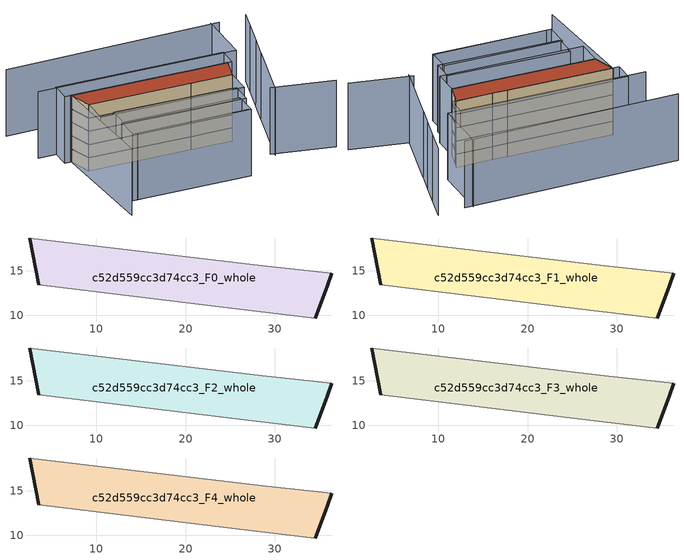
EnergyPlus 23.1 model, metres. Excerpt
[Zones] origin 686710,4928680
c52d559cc3d74cc3_F0_whole
 floor ground (EU_floor_Construction): 34.54,9.68 35.88,13.23 36.4,14.68 28.59,15.53 25.28,15.96 2.52,18.66 3.54,13.41 25.64,10.71 z0
 wall outside (EU_wall_Construction): 36.4,14.68 35.88,13.23 34.54,9.68 / 3.54,13.41 2.52,18.66 z0:3
 wall adiabatic (EU_wall_Construction): 34.54,9.68 25.64,10.71 3.54,13.41 / 2.52,18.66 25.28,15.96 28.59,15.53 36.4,14.68 z0:3
c52d559cc3d74cc3_F1_whole
 floor to c52d559cc3d74cc3_F0_whole (EU_floor_Construction): 34.54,9.68 35.88,13.23 36.4,14.68 28.59,15.53 25.28,15.96 2.52,18.66 3.54,13.41 25.64,10.71 z3
 wall outside (EU_wall_Construction): 36.4,14.68 35.88,13.23 34.54,9.68 / 3.54,13.41 2.52,18.66 z3:6
 wall adiabatic (EU_wall_Construction): 34.54,9.68 25.64,10.71 3.54,13.41 / 2.52,18.66 25.28,15.96 28.59,15.53 36.4,14.68 z3:6
c52d559cc3d74cc3_F2_whole
 floor to c52d559cc3d74cc3_F1_whole (EU_floor_Construction): 34.54,9.68 35.88,13.23 36.4,14.68 28.59,15.53 25.28,15.96 2.52,18.66 3.54,13.41 25.64,10.71 z6
 wall outside (EU_wall_Construction): 36.4,14.68 35.88,13.23 34.54,9.68 / 3.54,13.41 2.52,18.66 z6:9
 wall adiabatic (EU_wall_Construction): 34.54,9.68 25.64,10.71 3.54,13.41 / 2.52,18.66 25.28,15.96 28.59,15.53 36.4,14.68 z6:9
c52d559cc3d74cc3_F3_whole
 floor to c52d559cc3d74cc3_F2_whole (EU_floor_Construction): 34.54,9.68 35.88,13.23 36.4,14.68 28.59,15.53 25.28,15.96 2.52,18.66 3.54,13.41 25.64,10.71 z9
 wall outside (EU_wall_Construction): 36.4,14.68 35.88,13.23 34.54,9.68 / 3.54,13.41 2.52,18.66 z9:12
 wall adiabatic (EU_wall_Construction): 34.54,9.68 25.64,10.71 3.54,13.41 / 2.52,18.66 25.28,15.96 28.59,15.53 36.4,14.68 z9:12
c52d559cc3d74cc3_F4_whole
 floor to c52d559cc3d74cc3_F3_whole (EU_floor_Construction): 34.54,9.68 35.88,13.23 36.4,14.68 28.59,15.53 25.28,15.96 2.52,18.66 3.54,13.41 25.64,10.71 z12
 wall outside (EU_wall_Construction): 36.4,14.68 35.88,13.23 34.54,9.68 / 3.54,13.41 2.52,18.66 z12:15
 wall adiabatic (EU_wall_Construction): 34.54,9.68 25.64,10.71 3.54,13.41 / 2.52,18.66 25.28,15.96 28.59,15.53 36.4,14.68 z12:15
 roof outside (EU_roof_Construction): 36.4,14.68 35.88,13.23 34.54,9.68 25.64,10.71 3.54,13.41 2.52,18.66 25.28,15.96 28.59,15.53 z15
shading: 5.75,-1.95 29.86,-4.48 / 2.57,18.53 1.4,-6.84 / 38.19,1.03 51.03,-2.94 / 38.88,0.28 44.3,15.01 / 44.19,14.85 46.12,19.98 / 45.98,19.58 48.13,25.6 / 47.86,24.71 49.77,30.01 / 42,30.55 40.48,18.14 / 40.48,18.14 -2.27,23.36 / 43.62,30.07 -3.03,34.59 / 30.3,-4.7 4.65,-1.82 / 4.65,-1.82 5.24,3.49 / 5.24,3.49 30.9,0.61 / 30.9,0.61 30.3,-4.7 / 31.85,-0.29 5.52,3.17 / 5.52,3.17 6.16,8.05 / 6.16,8.05 32.49,4.59 / 32.49,4.59 31.85,-0.29 / 3.54,13.41 34.54,9.68 / 34.54,9.68 33.85,3.95 / 33.85,3.95 2.85,7.68 / 2.85,7.68 3.54,13.41 / 37.28,14.49 1.18,18.82 / 1.18,18.82 1.69,23.1 / 1.69,23.1 37.8,18.77 / 37.8,18.77 37.28,14.49 z0:15
[Building]
EU S2 Campaign: North Axis=0; Terrain=City; Solar Distribution=FullExterior
[Site:Location]
Bologna: Latitude=44.5; Longitude=11.25; Time Zone=1; Elevation=37
[SizingPeriod:WeatherFileDays]
AnnualSizingPeriod: Begin Month=1; Begin Day of Month=1; End Month=12; End Day of Month=31; Day of Week for Start Day=Monday; Use Weather File Daylight Saving Period=No; Use Weather File Rain and Snow Indicators=No
[MATERIAL]
EU_InternalMass_Material: Roughness=MediumRough; Thickness=0.1; Conductivity=1; Density=1800; Specific Heat=900; Thermal Absorptance=0.9; Solar Absorptance=0.7; Visible Absorptance=0.7
[MATERIAL:NOMASS] Roughness=MediumRough; Thermal Absorptance=0.9; Solar Absorptance=0.7; Visible Absorptance=0.7
Name | Thermal Resistance
EU_wall_NoMass | 0.905828
EU_roof_NoMass | 0.37593
EU_floor_NoMass | 0.67114
[CONSTRUCTION]
EU_wall_Construction: EU_wall_NoMass
EU_roof_Construction: EU_roof_NoMass
EU_floor_Construction: EU_floor_NoMass
EU_InternalMass_Construction: EU_InternalMass_Material
[ZONE] Type=1; Multiplier=1; Ceiling Height=autocalculate; Floor Area=autocalculate; Part of Total Floor Area=Yes
Name | Volume
c52d559cc3d74cc3_F0_whole | 503.513
c52d559cc3d74cc3_F1_whole; c52d559cc3d74cc3_F2_whole; c52d559cc3d74cc3_F3_whole; c52d559cc3d74cc3_F4_whole | 503.514
[INTERNALMASS] Construction=EU_InternalMass_Construction; Surface Area=159.678
Name | Zone or ZoneList
c52d559cc3d74cc3_F0_whole_EU_InternalMass | c52d559cc3d74cc3_F0_whole
c52d559cc3d74cc3_F1_whole_EU_InternalMass | c52d559cc3d74cc3_F1_whole
c52d559cc3d74cc3_F2_whole_EU_InternalMass | c52d559cc3d74cc3_F2_whole
c52d559cc3d74cc3_F3_whole_EU_InternalMass | c52d559cc3d74cc3_F3_whole
c52d559cc3d74cc3_F4_whole_EU_InternalMass | c52d559cc3d74cc3_F4_whole
[OTHEREQUIPMENT] Fuel Type=Electricity; Design Level Calculation Method=Watts/Area; Power per Zone Floor Area=1; Fraction Latent=0; Fraction Radiant=0; Fraction Lost=0; Carbon Dioxide Generation Rate=0; EndUse Subcategory=EU_Step8_InternalGains
Name | Zone or ZoneList or Space or SpaceList | Schedule
EU_Step8_InternalGain_c52d559cc3d74cc3_F0_whole_f000 | c52d559cc3d74cc3_F0_whole | EU_Step8_GainSchedule_c52d559cc3d74cc3_F0_whole_f000
EU_Step8_InternalGain_c52d559cc3d74cc3_F1_whole_f000 | c52d559cc3d74cc3_F1_whole | EU_Step8_GainSchedule_c52d559cc3d74cc3_F1_whole_f000
EU_Step8_InternalGain_c52d559cc3d74cc3_F2_whole_f000 | c52d559cc3d74cc3_F2_whole | EU_Step8_GainSchedule_c52d559cc3d74cc3_F2_whole_f000
EU_Step8_InternalGain_c52d559cc3d74cc3_F3_whole_f000 | c52d559cc3d74cc3_F3_whole | EU_Step8_GainSchedule_c52d559cc3d74cc3_F3_whole_f000
EU_Step8_InternalGain_c52d559cc3d74cc3_F4_whole_f000 | c52d559cc3d74cc3_F4_whole | EU_Step8_GainSchedule_c52d559cc3d74cc3_F4_whole_f000
[ZONEVENTILATION:DESIGNFLOWRATE] Schedule=EU_AlwaysOn; Design Flow Rate Calculation Method=AirChanges/Hour; Air Changes per Hour=0.73129; Ventilation Type=Natural; Fan Pressure Rise=0; Fan Total Efficiency=1; Constant Term Coefficient=1; Temperature Term Coefficient=0; Velocity Term Coefficient=0; Velocity Squared Term Coefficient=0; Minimum Indoor Temperature=-100; Maximum Indoor Temperature=100; Delta Temperature=-100; Minimum Outdoor Temperature=-100; Maximum Outdoor Temperature=100; Maximum Wind Speed=40
Name | Zone or ZoneList or Space or SpaceList
EU_ConstantAir_c52d559cc3d74cc3_F0_whole | c52d559cc3d74cc3_F0_whole
EU_ConstantAir_c52d559cc3d74cc3_F1_whole | c52d559cc3d74cc3_F1_whole
EU_ConstantAir_c52d559cc3d74cc3_F2_whole | c52d559cc3d74cc3_F2_whole
EU_ConstantAir_c52d559cc3d74cc3_F3_whole | c52d559cc3d74cc3_F3_whole
EU_ConstantAir_c52d559cc3d74cc3_F4_whole | c52d559cc3d74cc3_F4_whole
[HVACTEMPLATE:THERMOSTAT] Constant Heating Setpoint=20; Constant Cooling Setpoint=50
EU_HeatOnly_c52d559cc3d74cc3_F0_whole; EU_HeatOnly_c52d559cc3d74cc3_F1_whole; EU_HeatOnly_c52d559cc3d74cc3_F2_whole; EU_HeatOnly_c52d559cc3d74cc3_F3_whole; EU_HeatOnly_c52d559cc3d74cc3_F4_whole
[HVACTEMPLATE:ZONE:IDEALLOADSAIRSYSTEM] System Availability Schedule=EU_AlwaysOn; Maximum Heating Supply Air Temperature=50; Minimum Cooling Supply Air Temperature=13; Maximum Heating Supply Air Humidity Ratio=0.0156; Minimum Cooling Supply Air Humidity Ratio=0.0077; Heating Limit=NoLimit; Cooling Limit=NoLimit; Heating Availability Schedule=EU_AlwaysOn; Cooling Availability Schedule=EU_CoolingOff; Dehumidification Control Type=ConstantSensibleHeatRatio; Cooling Sensible Heat Ratio=0.7; Dehumidification Setpoint=60; Humidification Control Type=None; Humidification Setpoint=30; Outdoor Air Method=None; Outdoor Air Flow Rate per Person=0.00944; Outdoor Air Flow Rate per Zone Floor Area=0; Outdoor Air Flow Rate per Zone=0; Demand Controlled Ventilation Type=None; Outdoor Air Economizer Type=NoEconomizer; Heat Recovery Type=None; Sensible Heat Recovery Effectiveness=0.7; Latent Heat Recovery Effectiveness=0.65
Name | Template Thermostat
c52d559cc3d74cc3_F0_whole | EU_HeatOnly_c52d559cc3d74cc3_F0_whole
c52d559cc3d74cc3_F1_whole | EU_HeatOnly_c52d559cc3d74cc3_F1_whole
c52d559cc3d74cc3_F2_whole | EU_HeatOnly_c52d559cc3d74cc3_F2_whole
c52d559cc3d74cc3_F3_whole | EU_HeatOnly_c52d559cc3d74cc3_F3_whole
c52d559cc3d74cc3_F4_whole | EU_HeatOnly_c52d559cc3d74cc3_F4_whole
[SIZING:ZONE] Zone Cooling Design Supply Air Temperature Input Method=SupplyAirTemperature; Zone Cooling Design Supply Air Temperature=13; Zone Heating Design Supply Air Temperature Input Method=SupplyAirTemperature; Zone Heating Design Supply Air Temperature=50; Zone Cooling Design Supply Air Humidity Ratio=0.008; Zone Heating Design Supply Air Humidity Ratio=0.008; Cooling Design Air Flow Method=DesignDay; Cooling Design Air Flow Rate=0; Cooling Minimum Air Flow per Zone Floor Area=0.000762; Cooling Minimum Air Flow=0; Cooling Minimum Air Flow Fraction=0.2; Heating Design Air Flow Method=DesignDay; Heating Design Air Flow Rate=0; Heating Maximum Air Flow per Zone Floor Area=0.002032; Heating Maximum Air Flow=0.141576; Heating Maximum Air Flow Fraction=0.3; Account for Dedicated Outdoor Air System=No; Dedicated Outdoor Air System Control Strategy=NeutralSupplyAir; Dedicated Outdoor Air Low Setpoint Temperature for Design=autosize; Dedicated Outdoor Air High Setpoint Temperature for Design=autosize; Zone Load Sizing Method=Sensible Load Only No Latent Load; Zone Latent Cooling Design Supply Air Humidity Ratio Input Method=HumidityRatioDifference; Zone Cooling Design Supply Air Humidity Ratio Difference=0.005; Zone Latent Heating Design Supply Air Humidity Ratio Input Method=HumidityRatioDifference; Zone Humidification Design Supply Air Humidity Ratio Difference=0.005
c52d559cc3d74cc3_F0_whole; c52d559cc3d74cc3_F1_whole; c52d559cc3d74cc3_F2_whole; c52d559cc3d74cc3_F3_whole; c52d559cc3d74cc3_F4_whole
[SCHEDULE:CONSTANT]
Name | Hourly Value
EU_AlwaysOn | 1
EU_CoolingOff | 0
[SCHEDULE:FILE] Column Number=1; Rows to Skip at Top=0; Number of Hours of Data=8760; Column Separator=Comma; Interpolate to Timestep=No; Minutes per Item=60; Adjust Schedule for Daylight Savings=Yes
Name | File
EU_Step8_GainSchedule_c52d559cc3d74cc3_F0_whole_f000 | ../../schedules/c52d559cc3d74cc3/c52d559cc3d74cc3_F0_whole_f000_gain.csv
EU_Step8_GainSchedule_c52d559cc3d74cc3_F1_whole_f000 | ../../schedules/c52d559cc3d74cc3/c52d559cc3d74cc3_F1_whole_f000_gain.csv
EU_Step8_GainSchedule_c52d559cc3d74cc3_F2_whole_f000 | ../../schedules/c52d559cc3d74cc3/c52d559cc3d74cc3_F2_whole_f000_gain.csv
EU_Step8_GainSchedule_c52d559cc3d74cc3_F3_whole_f000 | ../../schedules/c52d559cc3d74cc3/c52d559cc3d74cc3_F3_whole_f000_gain.csv
EU_Step8_GainSchedule_c52d559cc3d74cc3_F4_whole_f000 | ../../schedules/c52d559cc3d74cc3/c52d559cc3d74cc3_F4_whole_f000_gain.csv
